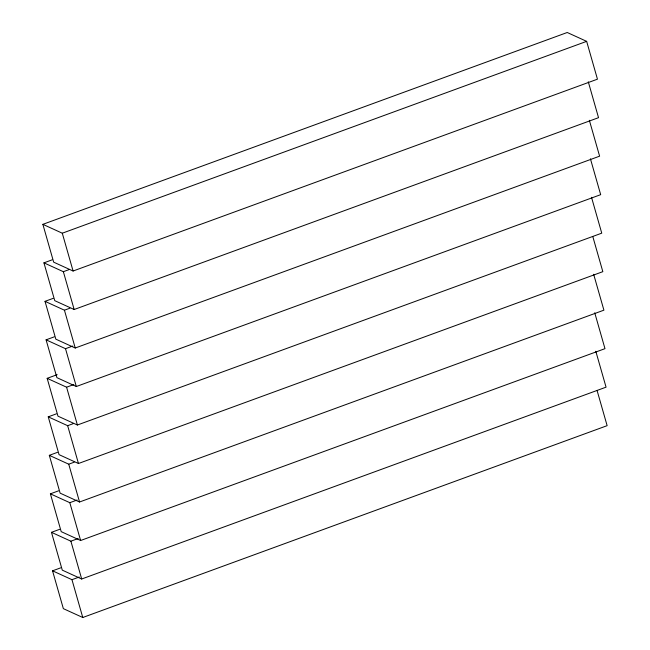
<?xml version="1.0" encoding="UTF-8"?>
<svg xmlns="http://www.w3.org/2000/svg" width="650" height="650" viewBox="0 0 650 650"><rect width="100%" height="100%" fill="white"/><g stroke="black" fill="none" stroke-linecap="round" stroke-linejoin="round"><path stroke-width="0.97" d="M42.867 224.339L567.231 32.5L586.649 41.356L597.456 79.178L73.093 271.017L53.674 262.161L42.867 224.339L62.286 233.204L586.649 41.356M588.283 81.794L598.528 117.674L74.165 309.514L54.746 300.658L43.94 262.844L52.138 259.846M43.94 262.844L63.359 271.7L68.819 269.701M589.355 120.291L599.609 156.171L75.237 348.01L55.827 339.154L45.021 301.34L53.211 298.342M45.021 301.34L64.431 310.196L69.899 308.197M590.428 158.795L600.681 194.667L76.318 386.514L56.899 377.65L46.093 339.836L54.283 336.838M46.093 339.836L65.512 348.692L72.792 346.027M591.508 197.291L601.754 233.163L77.391 425.011L57.972 416.154L47.166 378.332L57.184 374.668M47.166 378.332L66.584 387.197L73.864 384.532M592.857 236.754L602.834 271.668L78.463 463.507L59.053 454.651L48.246 416.837L56.436 413.839M48.246 416.837L67.657 425.693L73.125 423.694M593.653 274.284L603.907 310.164L79.544 502.003L60.125 493.147L49.319 455.333L57.509 452.335M49.319 455.333L68.737 464.189L74.197 462.191M594.734 312.788L604.979 348.66L80.616 540.508L61.197 531.643L50.391 493.829L58.589 490.831M50.391 493.829L69.81 502.686L77.098 500.021M595.806 351.284L606.06 387.156L81.689 579.004L62.278 570.139L51.472 532.326L59.662 529.327M51.472 532.326L70.891 541.19L78.171 538.525M597.155 390.748L607.133 425.661L82.769 617.5L63.351 608.644L52.544 570.822L60.734 567.832M52.544 570.822L71.963 579.686L79.243 577.021M62.286 233.204L73.093 271.017M63.359 271.7L74.165 309.514M64.431 310.196L75.237 348.01M65.512 348.692L76.318 386.514M66.584 387.197L77.391 425.011M67.657 425.693L78.463 463.507M68.737 464.189L79.544 502.003M69.81 502.686L80.616 540.508M70.891 541.19L81.689 579.004M71.963 579.686L82.769 617.5"/></g></svg>
